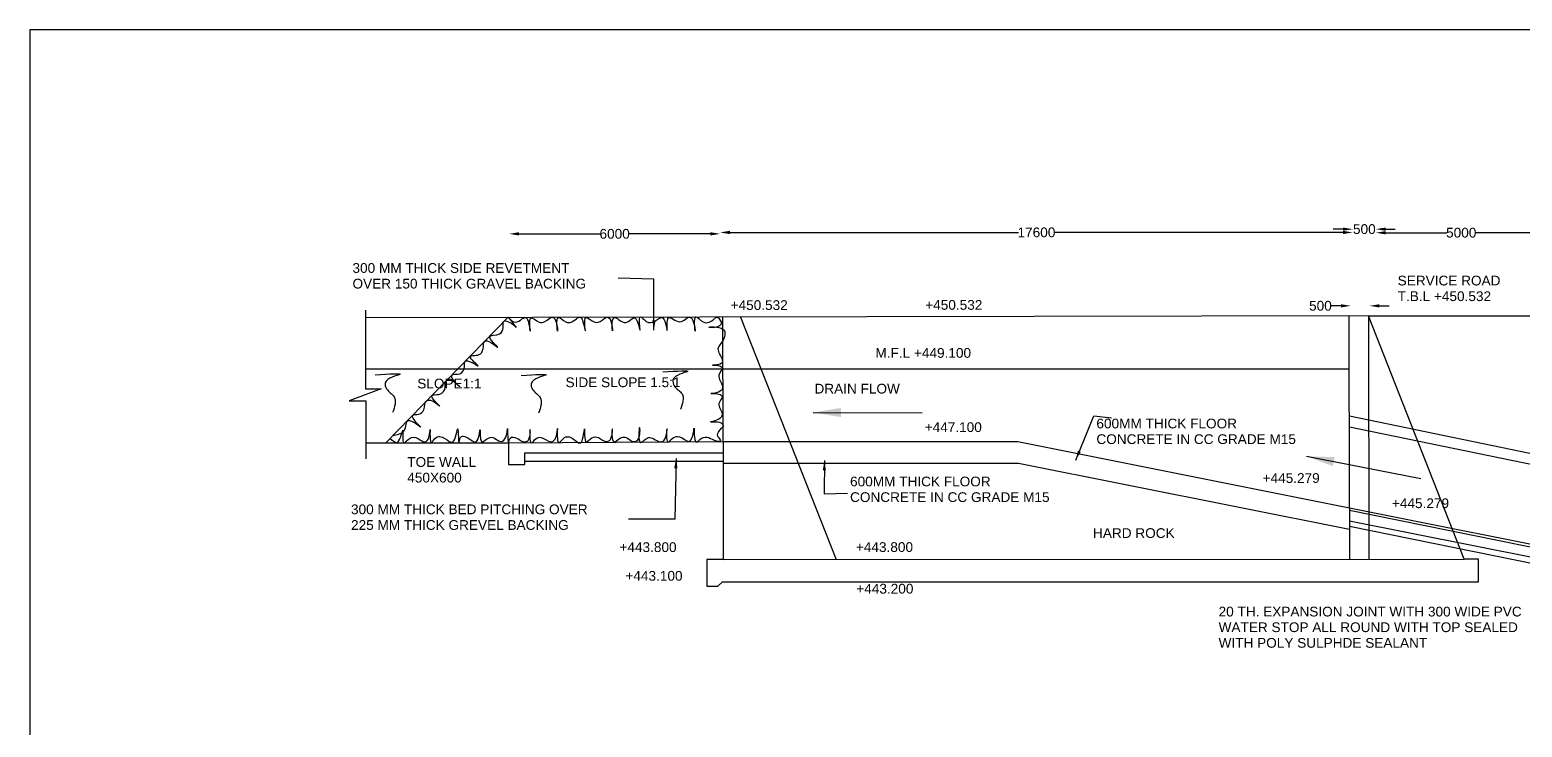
# Model space of a CAD drawing. Header units: millimetres. Extents: x 1715873 to 1731220, y 45608001 to 45618936.
# Drawn here: x 1715873 to 1721236, y 45616420 to 45618927 of the extents above; entities that cross this region are included whole.
import ezdxf

# ---------------------------------------------------------------- set-up
doc = ezdxf.new("R2010")
doc.units = ezdxf.units.MM
doc.header["$MEASUREMENT"] = 0
for name, color, linetype in [('DIMENSION', 7, 'Continuous'), ('DRAWING', 2, 'Continuous'), ('TEXT', 7, 'Continuous')]:
    doc.layers.add(name, color=color, linetype=linetype)
doc.styles.get("Standard").update_dxf_attribs({"font": 'arial.ttf', "height": 35})
doc.dimstyles.get("Standard").update_dxf_attribs({"dimtxt": 35, "dimasz": 35, "dimexe": 0.18, "dimexo": 0.0625, "dimgap": 0.09, "dimtad": 0, "dimdec": 0, "dimzin": 0, "dimdsep": 46, "dimtxsty": 'Standard', "dimcen": 0.09, "dimse1": 1, "dimse2": 1, "dimadec": 0, "dimazin": 0, "dimtfac": 1, "dimtdec": 0, "dimtofl": 0, "dimtmove": 0, "dimatfit": 3, "dimfxl": 1, "dimtolj": 1, "dimtzin": 0, "dimarcsym": 0})

# ---------------------------------------------------------------- blocks, each defined once
blk = doc.blocks.new('*D54')
at = {"layer": 'Defpoints', "color": 0, "transparency": 16777216}
for p in [(1717595.5, 45618184.8), (1718353.8, 45618193.6), (1718353.8, 45618185.7)]:
    blk.add_point(p, dxfattribs=at)
at = {"layer": 'DIMENSION', "color": 0, "lineweight": -2, "transparency": 16777216}
for p, q in [((1717630.5, 45618193.6), (1717922.2, 45618193.6)), ((1718318.8, 45618193.6), (1718027, 45618193.6))]:
    blk.add_line(p, q, dxfattribs=at)
at = {"layer": 'DIMENSION', "color": 0, "transparency": 16777216}
for points in [[(1717630.5, 45618199.5), (1717630.5, 45618187.8), (1717595.5, 45618193.6)], [(1718318.8, 45618199.5), (1718318.8, 45618187.8), (1718353.8, 45618193.6)]]:
    blk.add_solid(points, dxfattribs=at)
at = {"layer": 'DIMENSION', "color": 0, "transparency": 16777216, "insert": (1717974.6, 45618193.6), "char_height": 35, "attachment_point": 5}
blk.add_mtext('\\A1;6000', dxfattribs=at)
blk = doc.blocks.new('*D55')
at = {"layer": 'Defpoints', "color": 0, "transparency": 16777216}
for p in [(1718353.8, 45618193.6), (1720627.7, 45618198.8), (1720627.7, 45618185.8)]:
    blk.add_point(p, dxfattribs=at)
at = {"layer": 'DIMENSION', "color": 0, "lineweight": -2, "transparency": 16777216}
for p, q in [((1718388.8, 45618198.8), (1719426.5, 45618198.8)), ((1720592.7, 45618198.8), (1719555, 45618198.8))]:
    blk.add_line(p, q, dxfattribs=at)
at = {"layer": 'DIMENSION', "color": 0, "transparency": 16777216}
for points in [[(1718388.8, 45618204.6), (1718388.8, 45618192.9), (1718353.8, 45618198.8)], [(1720592.7, 45618204.6), (1720592.7, 45618192.9), (1720627.7, 45618198.8)]]:
    blk.add_solid(points, dxfattribs=at)
at = {"layer": 'DIMENSION', "color": 0, "transparency": 16777216, "insert": (1719490.7, 45618198.8), "char_height": 35, "attachment_point": 5}
blk.add_mtext('\\A1;17600', dxfattribs=at)
blk = doc.blocks.new('*D56')
at = {"layer": 'Defpoints', "color": 0, "transparency": 16777216}
for p in [(1720627.7, 45618198.8), (1720710.6, 45618210.6), (1720710.6, 45618196.5)]:
    blk.add_point(p, dxfattribs=at)
at = {"layer": 'DIMENSION', "color": 0, "lineweight": -2, "transparency": 16777216}
for p, q in [((1720592.7, 45618210.6), (1720557.7, 45618210.6)), ((1720745.6, 45618210.6), (1720780.6, 45618210.6))]:
    blk.add_line(p, q, dxfattribs=at)
at = {"layer": 'DIMENSION', "color": 0, "transparency": 16777216}
for points in [[(1720592.7, 45618216.4), (1720592.7, 45618204.8), (1720627.7, 45618210.6)], [(1720745.6, 45618216.4), (1720745.6, 45618204.8), (1720710.6, 45618210.6)]]:
    blk.add_solid(points, dxfattribs=at)
at = {"layer": 'DIMENSION', "color": 0, "transparency": 16777216, "insert": (1720669.2, 45618210.6), "char_height": 35, "attachment_point": 5}
blk.add_mtext('\\A1;500', dxfattribs=at)
blk = doc.blocks.new('*D57')
at = {"layer": 'Defpoints', "color": 0, "transparency": 16777216}
for p in [(1720710.6, 45618196.5), (1721324.4, 45618197.7), (1721324.4, 45618194.2)]:
    blk.add_point(p, dxfattribs=at)
at = {"layer": 'DIMENSION', "color": 0, "lineweight": -2, "transparency": 16777216}
for p, q in [((1720745.6, 45618197.7), (1720965.2, 45618197.7)), ((1721289.4, 45618197.7), (1721069.8, 45618197.7))]:
    blk.add_line(p, q, dxfattribs=at)
at = {"layer": 'DIMENSION', "color": 0, "transparency": 16777216}
for points in [[(1720745.6, 45618203.5), (1720745.6, 45618191.9), (1720710.6, 45618197.7)], [(1721289.4, 45618203.5), (1721289.4, 45618191.9), (1721324.4, 45618197.7)]]:
    blk.add_solid(points, dxfattribs=at)
at = {"layer": 'DIMENSION', "color": 0, "transparency": 16777216, "insert": (1721017.5, 45618197.7), "char_height": 35, "attachment_point": 5}
blk.add_mtext('\\A1;5000', dxfattribs=at)
blk = doc.blocks.new('*D68')
at = {"layer": 'Defpoints', "color": 0, "transparency": 16777216}
for p in [(1720620.1, 45617935), (1720620.1, 45617933.2), (1720688.2, 45617927.8)]:
    blk.add_point(p, dxfattribs=at)
at = {"layer": 'DIMENSION', "color": 0, "lineweight": -2, "transparency": 16777216}
for p, q in [((1720585.1, 45617935), (1720550.1, 45617935)), ((1720723.2, 45617935), (1720758.2, 45617935))]:
    blk.add_line(p, q, dxfattribs=at)
at = {"layer": 'DIMENSION', "color": 0, "transparency": 16777216}
for points in [[(1720585.1, 45617940.8), (1720585.1, 45617929.2), (1720620.1, 45617935)], [(1720723.2, 45617940.8), (1720723.2, 45617929.2), (1720688.2, 45617935)]]:
    blk.add_solid(points, dxfattribs=at)
at = {"layer": 'DIMENSION', "color": 0, "transparency": 16777216, "insert": (1720511.4, 45617935), "char_height": 35, "attachment_point": 5}
blk.add_mtext('\\A1;500', dxfattribs=at)

msp = doc.modelspace()

# ---------------------------------------------------------------- linework, layer by layer
at = {"layer": 'DIMENSION', "color": 0}
msp.add_lwpolyline([(1715872.7, 45608070.8), (1731219.6, 45608070.8), (1731219.6, 45618927.1), (1715872.7, 45618927.1)], close=True, dxfattribs=at)
for points in [[(1717178.5, 45617469), (1717197.4, 45617473.3), (1717219.4, 45617488.3), (1717232.3, 45617522.7), (1717277.7, 45617498.8), (1717248.2, 45617540.7), (1717270.8, 45617545.8), (1717289.1, 45617561.3), (1717298, 45617594), (1717318.7, 45617593.2), (1717346.9, 45617573.9), (1717317.3, 45617612.8), (1717342.9, 45617616.6), (1717365.5, 45617643.9), (1717366.8, 45617662.9), (1717381.3, 45617668.3), (1717417.4, 45617644.1), (1717388.9, 45617685), (1717418.2, 45617691.1), (1717434.9, 45617717.1), (1717437.6, 45617735.9), (1717459.3, 45617732.4), (1717484.6, 45617718.7), (1717456.1, 45617751.7), (1717492.7, 45617762.2), (1717510.7, 45617809.6), (1717554.6, 45617785.7), (1717525.5, 45617825.2), (1717561, 45617833.8), (1717574, 45617857.8), (1717575, 45617878.7), (1717604.6, 45617871), (1717621, 45617857.5), (1717593.3, 45617893.5), (1717611.6, 45617877.1), (1717655.2, 45617893), (1717665.4, 45617873.4), (1717670.8, 45617844), (1717674, 45617891.6), (1717702.8, 45617876.3), (1717724.1, 45617879), (1717751.7, 45617893.7), (1717764.7, 45617876), (1717769.5, 45617844), (1717771.9, 45617893.5), (1717798.8, 45617877.1), (1717817.8, 45617876.3), (1717852.7, 45617893.5), (1717860.8, 45617877.6), (1717869.6, 45617844.9), (1717871.3, 45617893), (1717893.3, 45617881.1), (1717922.1, 45617878.2), (1717948.9, 45617893.8), (1717959.2, 45617884.1), (1717967, 45617845.4), (1717971.3, 45617891.9), (1718015.2, 45617874.9), (1718045.9, 45617892.1), (1718056.6, 45617876.8), (1718065.8, 45617847.8), (1718067.4, 45617895.9), (1718088.1, 45617878.9), (1718119.6, 45617880.3), (1718144.8, 45617893.2), (1718154.8, 45617879.7), (1718163.4, 45617846.2), (1718168, 45617891.8), (1718209, 45617877.6), (1718245.8, 45617894.3), (1718258.4, 45617875.5), (1718264.1, 45617844), (1718266.2, 45617895.1), (1718293.1, 45617877.1), (1718332.6, 45617888.1), (1718340.7, 45617893.7), (1718353.3, 45617885.1), (1718357.1, 45617869.8), (1718351.2, 45617862.6), (1718313, 45617857.5), (1718363.8, 45617851.3), (1718360.7, 45617805.6), (1718346.5, 45617784.1), (1718359.9, 45617745.1), (1718362, 45617730.9), (1718325.9, 45617721.9), (1718360.3, 45617715), (1718349.6, 45617685.9), (1718362.5, 45617644.7), (1718357.8, 45617630.1), (1718320.4, 45617620.2), (1718361.6, 45617611.6), (1718349.6, 45617583.3), (1718360.8, 45617546.4), (1718357.3, 45617534.2), (1718318.7, 45617517.4), (1718361.6, 45617511.4), (1718365.3, 45617501.9)], [(1717114.1, 45617686.6), (1717201.6, 45617687.9), (1717150, 45617657.9), (1717154.8, 45617636.7), (1717182.5, 45617607.7), (1717176.7, 45617551.4)], [(1717638.8, 45617684.3), (1717726.3, 45617685.7), (1717674.7, 45617655.6), (1717679.5, 45617634.5), (1717707.2, 45617605.4), (1717701.4, 45617549.1)], [(1718148.4, 45617697.2), (1718236, 45617698.6), (1718184.3, 45617668.5), (1718189.1, 45617647.3), (1718216.8, 45617618.3), (1718211, 45617562)], [(1717168.4, 45617458.2), (1717193.9, 45617444.9), (1717213.7, 45617487.7), (1717217.1, 45617442.7), (1717237.3, 45617458.2), (1717268, 45617457.9), (1717293.2, 45617445.5), (1717306.5, 45617462.2), (1717311.2, 45617490.8), (1717315.8, 45617441.8), (1717328.8, 45617458.5), (1717364.2, 45617458.2), (1717392.8, 45617445.2), (1717410.8, 45617492.3), (1717415.1, 45617442.1), (1717420.7, 45617462.2), (1717457, 45617453.9), (1717475.1, 45617445.5), (1717491, 45617489.2), (1717496.2, 45617447), (1717527.6, 45617462.2), (1717566.4, 45617447.6), (1717583.7, 45617462.8), (1717589.3, 45617493.5), (1717593.5, 45617442), (1717599.7, 45617459.1), (1717622.4, 45617459.6), (1717650.2, 45617446), (1717663.5, 45617451.3), (1717670.7, 45617490.8), (1717675.7, 45617442.1), (1717691.9, 45617457.4), (1717710, 45617462.2), (1717745.7, 45617446.3), (1717760.6, 45617455.6), (1717769.4, 45617494.4), (1717774, 45617442.3), (1717794.2, 45617461.1), (1717817, 45617461.5), (1717852, 45617442.5), (1717861.4, 45617463.6), (1717866.4, 45617492.8), (1717872.4, 45617445.4), (1717892.4, 45617460.8), (1717916.2, 45617461.1), (1717947, 45617447.1), (1717955.6, 45617450.3), (1717966, 45617493), (1717972, 45617445.8), (1717994.5, 45617459.8), (1718013, 45617462.6), (1718044.9, 45617446.9), (1718057.6, 45617453.6), (1718064.1, 45617497.1), (1718068.6, 45617443.9), (1718087.8, 45617457.3), (1718100.7, 45617461.4), (1718140.8, 45617446.5), (1718155.5, 45617455.6), (1718162.6, 45617493.3), (1718166.5, 45617446.1), (1718184.6, 45617459.9), (1718208.1, 45617464.6), (1718241.6, 45617447.8), (1718258.3, 45617481.2), (1718260.1, 45617495), (1718267.8, 45617444.6), (1718287, 45617459), (1718312.9, 45617461.4), (1718339.9, 45617449.5), (1718356, 45617450.2), (1718346.1, 45617465.7), (1718359.1, 45617494.8), (1718365.3, 45617501.9)]]:
    msp.add_spline(points, degree=3, dxfattribs=at)
at = {"layer": 'DRAWING', "color": 0}
for points in [[(1720684.6, 45617899.5), (1721327.7, 45617899.5), (1721388.7, 45617959.1), (1721455.5, 45617959.1), (1721518.7, 45617896), (1724248.5, 45617888.7), (1724313.3, 45617952.3), (1724378.7, 45617952.3), (1724441.1, 45617889.1), (1724765.2, 45617889.1)], [(1717079, 45617919.8), (1717079, 45617636.1), (1717135.6, 45617636.1), (1717020.6, 45617593.7), (1717079.8, 45617593.7), (1717079.8, 45617384.5)], [(1717079.8, 45617442.6), (1717593.6, 45617442.6), (1717593.6, 45617364.7), (1717651.8, 45617364.7), (1717651.8, 45617406.5), (1718365.2, 45617406.5), (1718365.2, 45617023.1), (1718306.5, 45617023.1), (1718306.5, 45616927.8), (1718345.7, 45616927.8), (1718361.7, 45616943.2), (1721079.5, 45616943.2), (1721079.5, 45617024.7), (1721028.2, 45617024.7), (1720684.6, 45617899.5), (1717079, 45617891.9)], [(1718365.2, 45617447.6), (1719423.5, 45617447.6), (1720616.2, 45617209.3), (1720614.7, 45617899.3)], [(1720684.6, 45617899.5), (1720685.1, 45617024.5)], [(1717152.4, 45617442.6), (1717591.2, 45617893)], [(1718365, 45617447.6), (1718364, 45617894.6)], [(1718427.5, 45617894.8), (1718771.3, 45617023.3)], [(1720615.5, 45617539.9), (1721536.5, 45617349), (1724262.8, 45617346.6), (1724765.2, 45617484), (1724765.2, 45617889.1), (1727921.9, 45617892.2)], [(1720616.2, 45617209.3), (1721515.9, 45617029.5), (1724240.8, 45617025.8), (1724761.3, 45617153.9), (1726258.4, 45617533.5), (1726258, 45617890.5)], [(1717079, 45617707.9), (1720615.1, 45617708.4)], [(1720615.5, 45617500.2), (1721535.9, 45617310.2), (1724228.8, 45617306.5)], [(1717593.6, 45617442.6), (1718365.2, 45617447.6), (1718365.2, 45617406.5)], [(1717651.8, 45617376.3), (1718365.2, 45617376.3)], [(1718365.2, 45617368.8), (1719426.1, 45617368.8), (1720615.8, 45617132)], [(1720616.2, 45617209.3), (1720616.3, 45617024.4)], [(1720616.2, 45617200.5), (1721514.7, 45617018.6), (1724241.7, 45617015.5), (1724761.1, 45617142.4)], [(1724760.7, 45617106.6), (1724240.5, 45616978.6), (1721513.2, 45616981.9), (1720616.2, 45617160.6)], [(1720616.2, 45617142.9), (1721512.6, 45616960.6), (1724250.8, 45616958.6), (1724760.4, 45617085.1)], [(1718365.2, 45617023.1), (1721028.2, 45617024.7)]]:
    msp.add_lwpolyline(points, dxfattribs=at)

# ---------------------------------------------------------------- texts
at = {"layer": 'TEXT', "color": 0}
for s, p in [('300 MM THICK SIDE REVETMENT', (1717032.4, 45618053.5)), ('OVER 150 THICK GRAVEL BACKING', (1717032.4, 45617997.2)), ('SERVICE ROAD', (1720789, 45618008.3)), ('+450.532', (1718391.5, 45617920.1)), ('+450.532', (1719091, 45617920.8)), ('T.B.L +450.532', (1720789, 45617952.1)), ('M.F.L +449.100', (1718911.9, 45617748.2)), ('SLOPE1:1', (1717265.2, 45617638.1)), ('SIDE SLOPE 1.5:1', (1717798.2, 45617642.6)), ('DRAIN FLOW', (1718692.9, 45617619.7)), ('600MM THICK FLOOR', (1719706.2, 45617494.4)), ('+447.100', (1719089.1, 45617481.3)), ('CONCRETE IN CC GRADE M15', (1719706.2, 45617438.2)), ('TOE WALL', (1717229.3, 45617356.1)), ('450X600', (1717229.3, 45617299.9)), ('600MM THICK FLOOR', (1718820.8, 45617286)), ('+445.279', (1720303.6, 45617298.4)), ('CONCRETE IN CC GRADE M15', (1718820.8, 45617229.8)), ('300 MM THICK BED PITCHING OVER', (1717027.1, 45617185.9)), ('+445.279', (1720768.5, 45617207.9)), ('225 MM THICK GREVEL BACKING', (1717027.1, 45617129.6)), ('HARD ROCK', (1719694.1, 45617100.5)), ('+443.800', (1717992, 45617050)), ('+443.800', (1718841.8, 45617050.2)), ('+443.100', (1718013.4, 45616946.9)), ('+443.200', (1718843.2, 45616900.6)), ('20 TH. EXPANSION JOINT WITH 300 WIDE PVC', (1720145.4, 45616818.3)), ('WATER STOP ALL ROUND WITH TOP SEALED', (1720145.4, 45616762.1)), ('WITH POLY SULPHDE SEALANT', (1720145.4, 45616705.9))]:
    msp.add_text(s, height=35, dxfattribs=at).set_placement(p)

# ---------------------------------------------------------------- dimensions: what is measured, and where the dimension line sits
at = {"layer": 'DIMENSION', "color": 0}
for base, p1, p2, text, picture, middle in [((1720627.7, 45618198.8), (1718353.8, 45618193.6), (1720627.7, 45618185.8), '17600', '*D55', (1719490.7, 45618198.8)), ((1720710.6, 45618210.6), (1720627.7, 45618198.8), (1720710.6, 45618196.5), '500', '*D56', (1720669.2, 45618210.6)), ((1721324.4, 45618197.7), (1720710.6, 45618196.5), (1721324.4, 45618194.2), '5000', '*D57', (1721017.5, 45618197.7)), ((1718353.8, 45618193.6), (1717595.5, 45618184.8), (1718353.8, 45618185.7), '6000', '*D54', (1717974.6, 45618193.6)), ((1720620.1, 45617935), (1720688.2, 45617927.8), (1720620.1, 45617933.2), '500', '*D68', (1720511.4, 45617935))]:
    dim = msp.add_linear_dim(base=base, p1=p1, p2=p2, text=text, dimstyle='Standard', dxfattribs=at)
    dim.commit()
    dim.dimension.update_dxf_attribs({"geometry": picture, "text_midpoint": middle})

# ---------------------------------------------------------------- leaders
for points, override in [([(1718115.8, 45617847.4), (1718115.6, 45618031.2), (1717987.6, 45618034.5)], {"dimgap": 0.09, "dimtad": 0}), ([(1718688.5, 45617551.8), (1719080, 45617550)], {"dimasz": 100}), ([(1719631.8, 45617379.7), (1719696.5, 45617539.6), (1719761, 45617532)], {"dimgap": 0.09, "dimtad": 0}), ([(1718195.3, 45617386), (1718190.9, 45617168.1), (1718024.1, 45617168.3)], {"dimgap": 0.09, "dimtad": 0}), ([(1718728.7, 45617378.6), (1718727.4, 45617258.8), (1718811.2, 45617261.2)], {"dimgap": 0.09, "dimtad": 0}), ([(1720461.2, 45617394), (1720872.6, 45617314.3)], {"dimasz": 100, "dimgap": 0.09, "dimtad": 0})]:
    msp.add_leader(points, dimstyle='Standard', override=override, dxfattribs=at)

doc.saveas('drawing.dxf')
